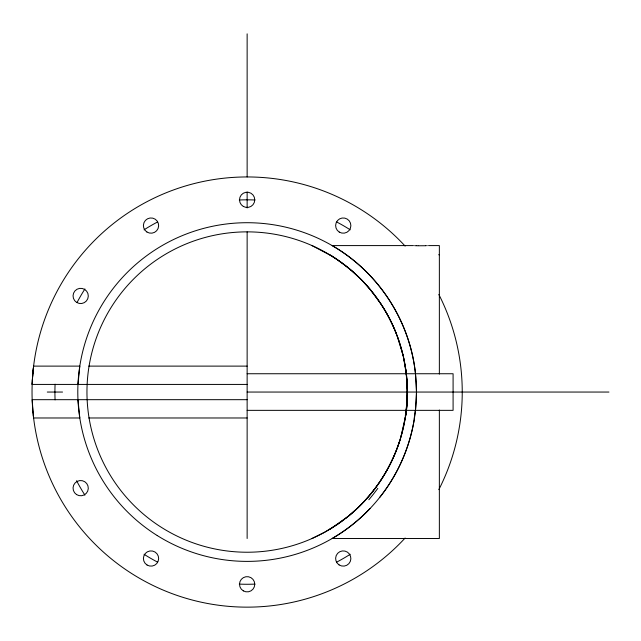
<?xml version="1.0" encoding="UTF-8"?>
<svg xmlns="http://www.w3.org/2000/svg" width="641" height="641" viewBox="0 0 641 641"><rect width="100%" height="100%" fill="white"/><g stroke="black" fill="none" stroke-linecap="round" stroke-linejoin="round"><path stroke-width="0.96" d="M247.138 384.424L32.17 384.424L32.218 383.086M32.17 384.424L32.467 378.406M32.25 382.413L32.282 381.748M77.97 384.424L79.796 366.115L33.604 366.115L33.436 367.541M32.314 381.083L32.707 375.073M32.515 377.741L33.604 366.115M32.763 374.408L32.819 373.743M32.859 373.262L33.38 368.014M415.48 410.352L416.474 392.052L415.48 373.743M405.673 414.943C401.01 447.69 385.85 478.819 362.958 502.696M405.4 416.794L400.881 437.01M414.398 418.477C409.895 447.162 397.837 474.612 379.76 497.336M399.904 440.231C390.257 471.007 371.027 498.666 345.555 518.433M370.073 508.497C358.952 520.244 346.148 530.371 332.158 538.488L439.357 538.504L439.357 410.024M362.061 503.634L357.55 508.097M356.652 508.946L348.744 515.885M347.895 516.574L331.293 528.344M344.562 519.202L339.145 523.168M337.735 524.146L338.432 523.665M337.062 524.602L324.57 532.27L312.031 538.496M330.956 528.553L329.642 529.346M428.533 245.599L439.357 245.591L439.357 374.072M427.291 245.663L426.826 245.679M426.033 245.711L425.592 245.719M425.287 245.735L418.309 245.767M413.461 245.599L332.142 245.591C377.918 271.84 409.887 320.556 415.408 373.086M438.692 254.749L439.357 254.749M88.762 366.115L247.138 366.115M247.138 373.743L453.091 373.743L453.091 410.352L247.138 410.352M47.29 392.052L62.546 392.052M247.138 392.052L407.051 392.052M608.95 392.052L407.323 392.052A160.186 160.186 0 0 1 167.045 530.772A160.186 160.186 0 0 1 167.045 253.323A160.186 160.186 0 0 1 407.323 392.052L406.33 374.288L403.445 357.013M247.138 399.68L32.17 399.68L33.332 415.6M88.762 417.98L247.138 417.98M417.956 245.759L416.81 245.735M416.506 245.719L414.607 245.655M312.031 245.599L331.87 256.112M329.979 254.95L330.956 255.543M331.125 255.647L337.062 259.493M332.078 256.24L332.991 256.817M333.24 256.977L334.025 257.482M334.306 257.658L335.171 258.227M335.475 258.419L347.053 266.84M337.398 259.717L342.55 263.379M342.943 263.675L352.149 271.087L361.155 279.54M347.47 267.177L349.169 268.563M349.601 268.924L351.34 270.39M351.773 270.766L353.536 272.305M353.976 272.697L355.755 274.316M356.204 274.733L357.999 276.431M358.447 276.864L358.904 277.297M359.353 277.737C375.634 293.706 388.43 313.193 396.619 334.474M361.604 279.997L364.312 282.833M364.769 283.322L366.564 285.301M367.013 285.806L370.145 289.444M370.586 289.98L381.123 304.259M381.916 305.485C394.263 324.683 402.42 346.565 405.673 369.152M397.196 336.004L403.053 355.338M33.324 415.592L33.604 417.98L79.796 417.98L77.97 399.68M32.987 412.267L33.036 412.74M247.138 33.853L247.138 176.932M247.138 191.939L247.138 207.948M247.138 231.866L247.138 538.504M407.54 392.052A105.605 68.755 -90 0 1 405.729 416.001M407.115 392.044A105.605 68.331 -90 0 1 405.32 415.849M405.569 369.192A109.218 73.499 90 0 1 407.219 392.052A109.218 73.499 -90 0 1 405.569 414.903M405.777 414.975A109.218 73.715 -90 0 0 407.436 392.052A109.218 73.715 90 0 0 405.777 369.12M438.829 294.459A215.104 215.104 0 0 1 438.829 489.636M405.128 538.015A215.104 215.104 0 0 1 97.055 546.14A215.104 215.104 0 0 1 97.055 237.955A215.104 215.104 0 0 1 405.128 246.08M377.805 488.378A190.425 85.582 -75.2 0 1 368.831 499.748M415.192 410.953A112.239 73.018 -90 0 1 414.19 418.397M350.234 554.281A192.22 192.22 0 0 1 336.669 562.141M254.982 584.111A192.22 192.22 0 0 1 239.293 584.111M157.606 562.141A192.22 192.22 0 0 1 144.041 554.281M84.908 495.14A192.22 192.22 0 0 1 76.583 480.71M55.078 399.888A192.22 192.22 0 0 1 55.078 384.207M77.04 302.52A192.22 192.22 0 0 1 84.908 288.955M144.041 229.815A192.22 192.22 0 0 1 157.606 221.954M239.293 199.992A192.22 192.22 0 0 1 254.982 199.992M336.669 221.954A192.22 192.22 0 0 1 350.234 229.815M157.229 535.547A169.336 169.336 0 0 0 416.362 398.157A169.336 169.336 0 0 0 167.822 242.434A169.336 169.336 0 0 0 157.229 535.547M76.704 302.448A7.628 7.628 0 0 0 88.298 296.118A7.628 7.628 0 0 0 77.016 289.243A7.628 7.628 0 0 0 76.704 302.448M146.901 231.994A7.628 7.628 0 0 0 158.648 225.944A7.628 7.628 0 0 0 147.534 218.797A7.628 7.628 0 0 0 146.901 231.994M243.324 206.434A7.628 7.628 0 0 0 254.765 199.832A7.628 7.628 0 0 0 243.324 193.221A7.628 7.628 0 0 0 243.324 206.434M339.281 232.09A7.628 7.628 0 0 0 350.875 225.76A7.628 7.628 0 0 0 339.594 218.885A7.628 7.628 0 0 0 339.281 232.09M339.121 564.929A7.628 7.628 0 0 0 350.867 558.88A7.628 7.628 0 0 0 339.754 551.733A7.628 7.628 0 0 0 339.121 564.929M243.324 590.874A7.628 7.628 0 0 0 254.765 584.263A7.628 7.628 0 0 0 243.324 577.661A7.628 7.628 0 0 0 243.324 590.874M147.061 565.025A7.628 7.628 0 0 0 158.656 558.696A7.628 7.628 0 0 0 147.374 551.821A7.628 7.628 0 0 0 147.061 565.025M76.543 494.572A7.628 7.628 0 0 0 88.29 488.522A7.628 7.628 0 0 0 77.176 481.375A7.628 7.628 0 0 0 76.543 494.572"/></g></svg>
